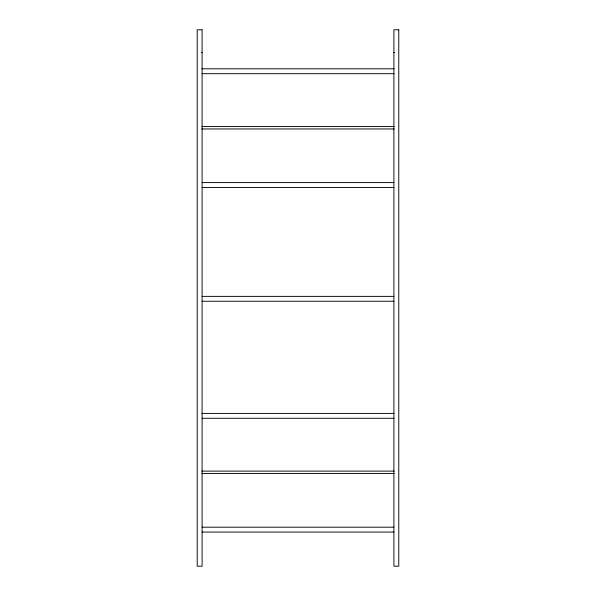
<?xml version="1.0" encoding="UTF-8"?>
<svg xmlns="http://www.w3.org/2000/svg" width="596" height="596" viewBox="0 0 596 596"><rect width="100%" height="100%" fill="white"/><g stroke="black" fill="none" stroke-linecap="round" stroke-linejoin="round"><path stroke-width="0.89" d="M201.448 52.56L202.096 52.56M393.904 52.56L394.552 52.56M201.865 68.808L394.135 68.808M202.096 73.688L393.904 73.688M201.865 126.516L394.135 126.516M201.865 128.952L394.135 128.952M202.096 182.592L393.904 182.592M202.096 187.472L393.904 187.472M202.096 296.376L393.904 296.376M202.096 301.248L393.904 301.248M201.865 413.408L394.135 413.408M202.096 418.28L393.904 418.28M201.865 471.108L394.135 471.108M201.865 473.552L394.135 473.552M202.096 527.192L393.904 527.192M202.096 532.064L393.904 532.064M202.096 29.8L197.224 29.8L197.224 566.2L202.096 566.2L202.096 29.8M398.776 29.8L393.904 29.8L393.904 566.2L398.776 566.2L398.776 29.8"/></g></svg>
